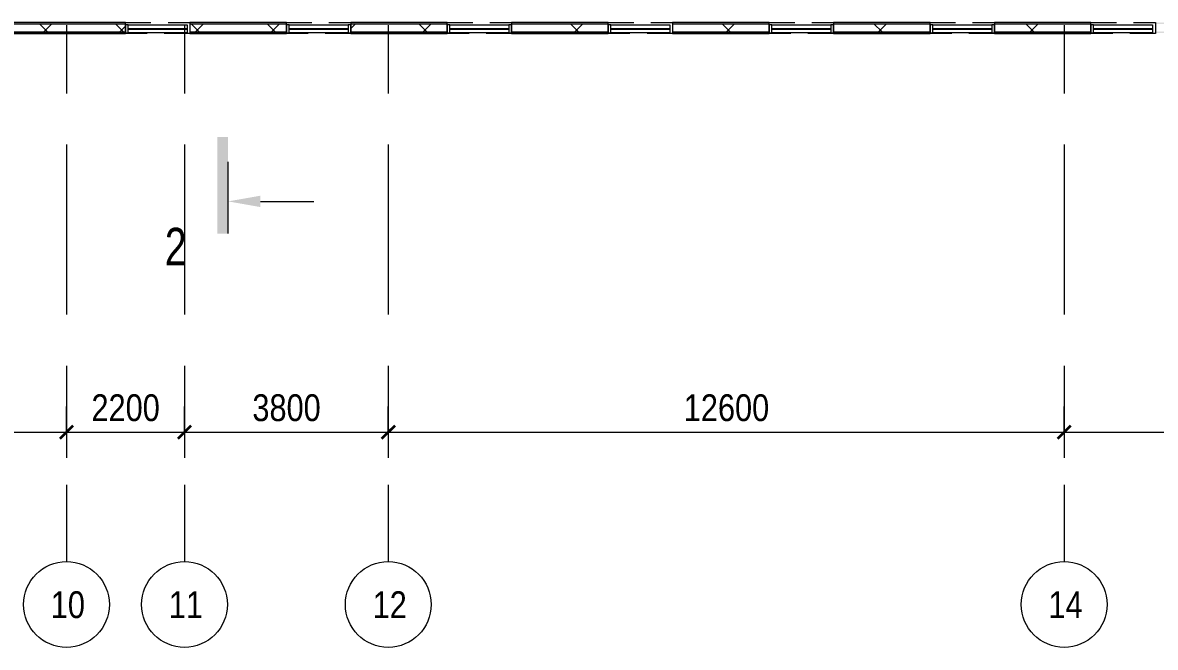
# Model space of a CAD drawing. Header units: millimetres. Extents: x 92932 to 275892, y -43515 to 30371.
# Drawn here: x 103515 to 124632, y -43338 to -31683 of the extents above; entities that cross this region are included whole.
import ezdxf

# ---------------------------------------------------------------- set-up
doc = ezdxf.new("R2010")
doc.units = ezdxf.units.MM
doc.linetypes.add('Осевые', pattern=[6350, 1270, -952.5, 3175, -952.5])
doc.linetypes.add('Сверху', pattern=[793.75, 476.25, -317.5])
for name, color, linetype, lineweight in [('Импосты витража', 7, 'Continuous', 9), ('Импосты витража-1', 7, 'Continuous', 18), ('Общие ребра', 7, 'Continuous', 9), ('Окна', 7, 'Continuous', 9), ('Окна-1', 7, 'Сверху', 9), ('Оси', 7, 'Continuous', 9), ('Оси-1', 7, 'Осевые', 9), ('Оси-2', 7, 'Continuous', 18), ('Размеры', 7, 'Continuous', 9), ('Размеры-200', 7, 'Continuous', 9), ('Разрезы', 7, 'Continuous', 9), ('Стены-1', 7, 'Continuous', 18), ('Штриховка разреза-1', 7, 'Continuous', 9)]:
    doc.layers.add(name, color=color, linetype=linetype, lineweight=lineweight)
doc.styles.add('Arial Narrow', font='Arial Narrow.ttf', dxfattribs={"height": 500})
doc.styles.add('Arial_1', font='Arial.ttf', dxfattribs={"width": 0.75, "height": 700})
doc.dimstyles.new('Диагональ_-_2_5_мм_Arial_narrow', dxfattribs={"dimscale": 304.8, "dimtxt": 511.715487, "dimasz": 0.787402, "dimexe": 1.574803, "dimexo": 0.0625, "dimgap": 0.19685, "dimtad": 1, "dimdec": 0, "dimzin": 0, "dimdsep": 46, "dimtxsty": 'Arial Narrow', "dimblk1": 'OBLIQUE', "dimblk2": 'OBLIQUE', "dimsah": 1, "dimcen": 0.09, "dimdle": 1.574803, "dimazin": 0, "dimtfac": 1, "dimtdec": 4, "dimtix": 1, "dimtmove": 0, "dimatfit": 3, "dimfxl": 1.574803, "dimfxlon": 1, "dimtvp": 1, "dimtolj": 1, "dimtzin": 0, "dimarcsym": 2})
pattern_1 = [(0, (0, 0), (812.8, 203.2), [67.056, -542.544, 67.056, -542.544, -3251.2]), (0, (0, 0), (812.8, 203.2), [-1219.2, 67.056, -1152.144, 67.056, -542.544, -1422.4]), (0, (0, 0), (812.8, 203.2), [-3048, 67.056, -339.344, 67.056, -948.944]), (120, (304.8, 101.6), (-582.37636, 602.30545), [67.056, -542.544, 67.056, -542.544, -3251.2]), (120, (304.8, 101.6), (-582.37636, 602.30545), [-1219.2, 67.056, -1152.144, 67.056, -542.544, -1422.4]), (120, (304.8, 101.6), (-582.37636, 602.30545), [-3048, 67.056, -339.344, 67.056, -948.944]), (240, (406.4, 508), (-230.42364, -805.50545), [67.056, -542.544, 67.056, -542.544, -3251.2]), (240, (406.4, 508), (-230.42364, -805.50545), [-1219.2, 67.056, -1152.144, 67.056, -542.544, -1422.4]), (240, (406.4, 508), (-230.42364, -805.50545), [-3048, 67.056, -339.344, 67.056, -948.944])]

# ---------------------------------------------------------------- blocks, each defined once
blk = doc.blocks.new('M_Окно-Квадратный проем - 1200 x 11450 mm-1434535-План 3-го этажа на отм_ _2_700')
at = {"layer": 'Окна'}
for p, q in [((-608, -102), (-608, 102)), ((592, 102), (592, -102))]:
    blk.add_line(p, q, dxfattribs=at)
at = {"layer": 'Окна-1'}
for p, q in [((-608, 102), (592, 102)), ((592, -102), (-608, -102))]:
    blk.add_line(p, q, dxfattribs=at)
blk = doc.blocks.new('Прямоугольный импост - Прямоугольный импост 1-2125159-План 3-го этажа на отм_ _2_700')
at = {"layer": 'Импосты витража'}
for p, q in [((106032, 25892), (106582, 25892)), ((106582, 25892), (106582, 25742)), ((106582, 25742), (106032, 25742))]:
    blk.add_line(p, q, dxfattribs=at)
blk = doc.blocks.new('Прямоугольный импост - Прямоугольный импост 1-2125160-План 3-го этажа на отм_ _2_700')
at = {"layer": 'Импосты витража'}
for p, q in [((105482, 25742), (105482, 25892)), ((105482, 25892), (106032, 25892)), ((106032, 25742), (105482, 25742))]:
    blk.add_line(p, q, dxfattribs=at)
blk = doc.blocks.new('Прямоугольный импост - Прямоугольный импост 1-2125180-План 3-го этажа на отм_ _2_700')
at = {"layer": 'Импосты витража-1'}
for p, q in [((0, 75), (-50, 75)), ((-50, 75), (-50, -75)), ((0, -75), (0, 75)), ((-50, -75), (0, -75))]:
    blk.add_line(p, q, dxfattribs=at)
blk = doc.blocks.new('Прямоугольный импост - Прямоугольный импост 1-2125179-План 3-го этажа на отм_ _2_700')
at = {"layer": 'Импосты витража-1'}
for p, q in [((-50, 75), (0, 75)), ((-50, -75), (-50, 75)), ((0, 75), (0, -75)), ((0, -75), (-50, -75))]:
    blk.add_line(p, q, dxfattribs=at)
blk = doc.blocks.new('Прямоугольный импост - Прямоугольный импост 1-2125154-План 3-го этажа на отм_ _2_700')
at = {"layer": 'Импосты витража'}
for p, q in [((108482, -31876), (108482, -31726)), ((108482, -31726), (109057, -31726)), ((109057, -31876), (108482, -31876))]:
    blk.add_line(p, q, dxfattribs=at)
blk = doc.blocks.new('Прямоугольный импост - Прямоугольный импост 1-2125155-План 3-го этажа на отм_ _2_700')
at = {"layer": 'Импосты витража'}
for p, q in [((109057, -31726), (109582, -31726)), ((109582, -31876), (109057, -31876)), ((109582, -31726), (109582, -31876))]:
    blk.add_line(p, q, dxfattribs=at)
blk = doc.blocks.new('Ось сетки - По умолчанию 2-349628-План 3-го этажа на отм_ _2_700')
at = {"layer": 'Оси-2'}
blk.add_circle((0, 0), 4, dxfattribs=at)
blk = doc.blocks.new('Разрез - Номер сзади-234830-План 3-го этажа на отм_ _2_700')
at = {"layer": 'Разрезы'}
for points in [[(0, 0), (0, 1), (9, 1), (9, 0)], [(2.47, -3), (3, 0), (3.53, -3)]]:
    blk.add_hatch(color=256, dxfattribs=at).paths.add_polyline_path(points, flags=0)
blk.add_line((3, -3), (3, -8), dxfattribs=at)
blk = doc.blocks.new('DIMBLOCK1-План 3-го этажа на отм_ _2_700')
at = {"layer": 'Размеры-200', "lineweight": 35, "transparency": 16777216}
for points in [[(98132, -39324), (98252, -39204), (98012, -39444)], [(104332, -39324), (104452, -39204), (104212, -39444)]]:
    blk.add_hatch(color=256, dxfattribs=at).paths.add_polyline_path(points, flags=0)
at = {"layer": 'Размеры-200', "transparency": 16777216}
for p, q in [((98132, -38844), (98132, -39804)), ((98132, -39324), (98132, -38844)), ((104332, -38844), (104332, -39804)), ((104332, -39324), (104332, -38844)), ((98132, -39324), (104332, -39324))]:
    blk.add_line(p, q, dxfattribs=at)
at = {"layer": 'Размеры-200', "lineweight": 35, "transparency": 16777216}
for p, q in [((98252, -39204), (98012, -39444)), ((98132, -39324), (98252, -39204)), ((104452, -39204), (104212, -39444)), ((104332, -39324), (104452, -39204)), ((98012, -39444), (98132, -39324)), ((104212, -39444), (104332, -39324))]:
    blk.add_line(p, q, dxfattribs=at)
at = {"layer": 'Размеры-200', "color": 0, "transparency": 16777216, "insert": (100598, -38617), "char_height": 500, "width": 1520.53, "attachment_point": 1, "line_spacing_factor": 0.974696, "style": 'Arial Narrow'}
blk.add_mtext('6200', dxfattribs=at)
blk = doc.blocks.new('_Oblique')
at = {"color": 0, "linetype": 'ByBlock', "lineweight": -2}
blk.add_line((-0.5, -0.5), (0.5, 0.5), dxfattribs=at)
blk = doc.blocks.new('DIMBLOCK2-План 3-го этажа на отм_ _2_700')
at = {"layer": 'Размеры-200', "lineweight": 35, "transparency": 16777216}
for points in [[(104332, -39324), (104452, -39204), (104212, -39444)], [(106532, -39324), (106652, -39204), (106412, -39444)]]:
    blk.add_hatch(color=256, dxfattribs=at).paths.add_polyline_path(points, flags=0)
at = {"layer": 'Размеры-200', "transparency": 16777216}
for p, q in [((104332, -38844), (104332, -39804)), ((104332, -39324), (104332, -38844)), ((106532, -38844), (106532, -39804)), ((106532, -39324), (106532, -38844)), ((104332, -39324), (106532, -39324))]:
    blk.add_line(p, q, dxfattribs=at)
at = {"layer": 'Размеры-200', "lineweight": 35, "transparency": 16777216}
for p, q in [((104452, -39204), (104212, -39444)), ((104332, -39324), (104452, -39204)), ((106652, -39204), (106412, -39444)), ((106532, -39324), (106652, -39204)), ((104212, -39444), (104332, -39324)), ((106412, -39444), (106532, -39324))]:
    blk.add_line(p, q, dxfattribs=at)
at = {"layer": 'Размеры-200', "color": 0, "transparency": 16777216, "insert": (104798, -38617), "char_height": 500, "width": 1520.53, "attachment_point": 1, "line_spacing_factor": 0.974696, "style": 'Arial Narrow'}
blk.add_mtext('2200', dxfattribs=at)
blk = doc.blocks.new('DIMBLOCK3-План 3-го этажа на отм_ _2_700')
at = {"layer": 'Размеры-200', "lineweight": 35, "transparency": 16777216}
for points in [[(106532, -39324), (106652, -39204), (106412, -39444)], [(110332, -39324), (110452, -39204), (110212, -39444)]]:
    blk.add_hatch(color=256, dxfattribs=at).paths.add_polyline_path(points, flags=0)
at = {"layer": 'Размеры-200', "transparency": 16777216}
for p, q in [((106532, -38844), (106532, -39804)), ((106532, -39324), (106532, -38844)), ((110332, -38844), (110332, -39804)), ((110332, -39324), (110332, -38844)), ((106532, -39324), (110332, -39324))]:
    blk.add_line(p, q, dxfattribs=at)
at = {"layer": 'Размеры-200', "lineweight": 35, "transparency": 16777216}
for p, q in [((106652, -39204), (106412, -39444)), ((106532, -39324), (106652, -39204)), ((110452, -39204), (110212, -39444)), ((110332, -39324), (110452, -39204)), ((106412, -39444), (106532, -39324)), ((110212, -39444), (110332, -39324))]:
    blk.add_line(p, q, dxfattribs=at)
at = {"layer": 'Размеры-200', "color": 0, "transparency": 16777216, "insert": (107798, -38617), "char_height": 500, "width": 1520.53, "attachment_point": 1, "line_spacing_factor": 0.974696, "style": 'Arial Narrow'}
blk.add_mtext('3800', dxfattribs=at)
blk = doc.blocks.new('DIMBLOCK4-План 3-го этажа на отм_ _2_700')
at = {"layer": 'Размеры-200', "lineweight": 35, "transparency": 16777216}
for points in [[(110332, -39324), (110452, -39204), (110212, -39444)], [(122932, -39324), (123052, -39204), (122812, -39444)]]:
    blk.add_hatch(color=256, dxfattribs=at).paths.add_polyline_path(points, flags=0)
at = {"layer": 'Размеры-200', "transparency": 16777216}
for p, q in [((110332, -38844), (110332, -39804)), ((110332, -39324), (110332, -38844)), ((122932, -38844), (122932, -39804)), ((122932, -39324), (122932, -38844)), ((110332, -39324), (122932, -39324))]:
    blk.add_line(p, q, dxfattribs=at)
at = {"layer": 'Размеры-200', "lineweight": 35, "transparency": 16777216}
for p, q in [((110452, -39204), (110212, -39444)), ((110332, -39324), (110452, -39204)), ((123052, -39204), (122812, -39444)), ((122932, -39324), (123052, -39204)), ((110212, -39444), (110332, -39324)), ((122812, -39444), (122932, -39324))]:
    blk.add_line(p, q, dxfattribs=at)
at = {"layer": 'Размеры-200', "color": 0, "transparency": 16777216, "insert": (115840, -38617), "char_height": 500, "width": 1900.66, "attachment_point": 1, "line_spacing_factor": 0.974696, "style": 'Arial Narrow'}
blk.add_mtext('12600', dxfattribs=at)
blk = doc.blocks.new('DIMBLOCK5-План 3-го этажа на отм_ _2_700')
at = {"layer": 'Размеры-200', "lineweight": 35, "transparency": 16777216}
for points in [[(122932, -39324), (123052, -39204), (122812, -39444)], [(128932, -39324), (129052, -39204), (128812, -39444)]]:
    blk.add_hatch(color=256, dxfattribs=at).paths.add_polyline_path(points, flags=0)
at = {"layer": 'Размеры-200', "transparency": 16777216}
for p, q in [((122932, -38844), (122932, -39804)), ((122932, -39324), (122932, -38844)), ((128932, -38844), (128932, -39804)), ((128932, -39324), (128932, -38844)), ((122932, -39324), (128932, -39324))]:
    blk.add_line(p, q, dxfattribs=at)
at = {"layer": 'Размеры-200', "lineweight": 35, "transparency": 16777216}
for p, q in [((123052, -39204), (122812, -39444)), ((122932, -39324), (123052, -39204)), ((129052, -39204), (128812, -39444)), ((128932, -39324), (129052, -39204)), ((122812, -39444), (122932, -39324)), ((128812, -39444), (128932, -39324))]:
    blk.add_line(p, q, dxfattribs=at)
at = {"layer": 'Размеры-200', "color": 0, "transparency": 16777216, "insert": (125298, -38617), "char_height": 500, "width": 1520.53, "attachment_point": 1, "line_spacing_factor": 0.974696, "style": 'Arial Narrow'}
blk.add_mtext('6000', dxfattribs=at)

msp = doc.modelspace()

# ---------------------------------------------------------------- hatches: boundary and pattern name
at = {"layer": 'Штриховка разреза-1'}
h = msp.add_hatch(dxfattribs=at)
h.set_pattern_fill('FP_13', color=256, style=0, pattern_type=2)
h.set_pattern_definition(pattern_1)
h.paths.add_polyline_path([(143031.6, -31703.5), (143031.6, -31683.5), (139181.6, -31683.5), (139181.6, -31703.5), (140625.7, -31703.5)], flags=0)
h.paths.add_polyline_path([(147721.9, -31703.5), (150820.3, -31703.5), (150813, -31683.5), (144231.6, -31683.5), (144231.6, -31703.5)], flags=0)
h.paths.add_polyline_path([(123431.6, -31703.5), (123431.6, -31683.5), (121631.6, -31683.5), (121631.6, -31703.5)], flags=0)
h.paths.add_polyline_path([(129429.1, -31703.5), (129429.1, -31683.5), (127631.6, -31683.5), (127631.6, -31703.5)], flags=0)
h.paths.add_polyline_path([(137981.6, -31703.5), (137981.6, -31683.5), (135031.6, -31683.5), (135031.6, -31703.5)], flags=0)
h.paths.add_polyline_path([(126431.6, -31703.5), (126431.6, -31683.5), (124631.6, -31683.5), (124631.6, -31703.5)], flags=0)
h.paths.add_polyline_path([(130629.1, -31703.5), (133831.6, -31703.5), (133831.6, -31683.5), (130629.1, -31683.5)], flags=0)
h.paths.add_polyline_path([(114431.6, -31703.5), (114431.6, -31683.5), (112631.6, -31683.5), (112631.6, -31703.5)], flags=0)
h.paths.add_polyline_path([(117431.6, -31703.5), (117431.6, -31683.5), (115631.6, -31683.5), (115631.6, -31703.5)], flags=0)
h.paths.add_polyline_path([(118631.6, -31703.5), (120431.6, -31703.5), (120431.6, -31683.5), (118631.6, -31683.5)], flags=0)
h.paths.add_polyline_path([(105144.5, -31703.5), (105431.6, -31703.5), (105431.6, -31683.5), (100386.6, -31683.5), (100386.6, -31703.5)], flags=0)
h.paths.add_polyline_path([(108431.6, -31703.5), (108431.6, -31683.5), (106631.6, -31683.5), (106631.6, -31703.5)], flags=0)
h.paths.add_polyline_path([(109631.6, -31703.5), (111431.6, -31703.5), (111431.6, -31683.5), (109631.6, -31683.5)], flags=0)
h.paths.add_polyline_path([(99886.6, -31703.5), (99886.6, -31683.5), (98048.3, -31683.5), (98048.3, -31703.5)], flags=0)
h = msp.add_hatch(dxfattribs=at)
h.set_pattern_fill('FP_14', color=256, style=0, pattern_type=2)
h.set_pattern_definition([(45, (0, 0), (-707.107, 707.107), []), (135, (0, 0), (-707.107, -707.107), [])])
h.paths.add_polyline_path([(139181.6, -31853.5), (143031.6, -31853.5), (143031.6, -31703.5), (139181.6, -31703.5)], flags=0)
h.paths.add_polyline_path([(150896.2, -31853.5), (150841.6, -31703.5), (144231.6, -31703.5), (144231.6, -31853.5), (150874.9, -31853.5)], flags=0)
h.paths.add_polyline_path([(137981.6, -31853.5), (137981.6, -31703.5), (135031.6, -31703.5), (135031.6, -31853.5)], flags=0)
h.paths.add_polyline_path([(133529.4, -31853.5), (133831.6, -31853.5), (133831.6, -31703.5), (130629.1, -31703.5), (130629.1, -31853.5)], flags=0)
h.paths.add_polyline_path([(127631.6, -31853.5), (129429.1, -31853.5), (129429.1, -31703.5), (127631.6, -31703.5)], flags=0)
h.paths.add_polyline_path([(121631.6, -31853.5), (123431.6, -31853.5), (123431.6, -31703.5), (121631.6, -31703.5)], flags=0)
h.paths.add_polyline_path([(119337, -31853.5), (120431.6, -31853.5), (120431.6, -31703.5), (118631.6, -31703.5), (118631.6, -31853.5)], flags=0)
h.paths.add_polyline_path([(124631.6, -31853.5), (126431.6, -31853.5), (126431.6, -31703.5), (124631.6, -31703.5)], flags=0)
h.paths.add_polyline_path([(114431.6, -31853.5), (114431.6, -31703.5), (112631.6, -31703.5), (112631.6, -31853.5)], flags=0)
h.paths.add_polyline_path([(105431.6, -31853.5), (105431.6, -31703.5), (100386.6, -31703.5), (100386.6, -31853.5), (105144.5, -31853.5)], flags=0)
h.paths.add_polyline_path([(117431.6, -31853.5), (117431.6, -31703.5), (115631.6, -31703.5), (115631.6, -31853.5)], flags=0)
h.paths.add_polyline_path([(99886.6, -31853.5), (99886.6, -31703.5), (98048.3, -31703.5), (98048.3, -31853.5)], flags=0)
h.paths.add_polyline_path([(106631.6, -31853.5), (108431.6, -31853.5), (108431.6, -31703.5), (106631.6, -31703.5)], flags=0)
h.paths.add_polyline_path([(109631.6, -31853.5), (111431.6, -31853.5), (111431.6, -31703.5), (109631.6, -31703.5)], flags=0)
h = msp.add_hatch(dxfattribs=at)
h.set_pattern_fill('FP_13', color=256, style=0, pattern_type=2)
h.set_pattern_definition(pattern_1)
h.paths.add_polyline_path([(150880.4, -31868.5), (151061.3, -31868.5), (151055.8, -31853.5), (144231.6, -31853.5), (144231.6, -31868.5), (147721.9, -31868.5)], flags=0)
h.paths.add_polyline_path([(143031.6, -31868.5), (143031.6, -31853.5), (139181.6, -31853.5), (139181.6, -31868.5), (140625.7, -31868.5)], flags=0)
h.paths.add_polyline_path([(123431.6, -31868.5), (123431.6, -31853.5), (121631.6, -31853.5), (121631.6, -31868.5)], flags=0)
h.paths.add_polyline_path([(130629.1, -31868.5), (133831.6, -31868.5), (133831.6, -31853.5), (130629.1, -31853.5)], flags=0)
h.paths.add_polyline_path([(129429.1, -31868.5), (129429.1, -31853.5), (127631.6, -31853.5), (127631.6, -31868.5)], flags=0)
h.paths.add_polyline_path([(126431.6, -31868.5), (126431.6, -31853.5), (124631.6, -31853.5), (124631.6, -31868.5)], flags=0)
h.paths.add_polyline_path([(137981.6, -31868.5), (137981.6, -31853.5), (135031.6, -31853.5), (135031.6, -31868.5)], flags=0)
h.paths.add_polyline_path([(109631.6, -31868.5), (111431.6, -31868.5), (111431.6, -31853.5), (109631.6, -31853.5)], flags=0)
h.paths.add_polyline_path([(112631.6, -31868.5), (114431.6, -31868.5), (114431.6, -31853.5), (112631.6, -31853.5)], flags=0)
h.paths.add_polyline_path([(106631.6, -31868.5), (108431.6, -31868.5), (108431.6, -31853.5), (106631.6, -31853.5)], flags=0)
h.paths.add_polyline_path([(115631.6, -31868.5), (117431.6, -31868.5), (117431.6, -31853.5), (115631.6, -31853.5)], flags=0)
h.paths.add_polyline_path([(119337, -31868.5), (120431.6, -31868.5), (120431.6, -31853.5), (118631.6, -31853.5), (118631.6, -31868.5)], flags=0)
h.paths.add_polyline_path([(105431.6, -31868.5), (105431.6, -31853.5), (100386.6, -31853.5), (100386.6, -31868.5), (105144.5, -31868.5)], flags=0)
h.paths.add_polyline_path([(99886.6, -31868.5), (99886.6, -31853.5), (98048.3, -31853.5), (98048.3, -31868.5)], flags=0)
h = msp.add_hatch(dxfattribs=at)
h.set_pattern_fill('FP_12', color=256, style=0, pattern_type=2)
h.set_pattern_definition([(45, (0, 0), (-502.8943, 502.8943), []), (45, (0, 762), (-502.8943, 502.8943), [])])
h.paths.add_polyline_path([(151084.5, -31888.5), (151077.2, -31868.5), (144231.6, -31868.5), (144231.6, -31888.5), (150887.6, -31888.5)], flags=0)
h.paths.add_polyline_path([(143031.6, -31888.5), (143031.6, -31868.5), (139181.6, -31868.5), (139181.6, -31888.5), (140625.7, -31888.5)], flags=0)
h.paths.add_polyline_path([(137981.6, -31888.5), (137981.6, -31868.5), (135031.6, -31868.5), (135031.6, -31888.5)], flags=0)
h.paths.add_polyline_path([(121631.6, -31888.5), (123431.6, -31888.5), (123431.6, -31868.5), (121631.6, -31868.5)], flags=0)
h.paths.add_polyline_path([(124631.6, -31888.5), (126431.6, -31888.5), (126431.6, -31868.5), (124631.6, -31868.5)], flags=0)
h.paths.add_polyline_path([(130629.1, -31888.5), (133831.6, -31888.5), (133831.6, -31868.5), (130629.1, -31868.5)], flags=0)
h.paths.add_polyline_path([(127631.6, -31888.5), (129429.1, -31888.5), (129429.1, -31868.5), (127631.6, -31868.5)], flags=0)
h.paths.add_polyline_path([(120431.6, -31888.5), (120431.6, -31868.5), (118631.6, -31868.5), (118631.6, -31888.5), (119337, -31888.5)], flags=0)
h.paths.add_polyline_path([(106631.6, -31888.5), (108431.6, -31888.5), (108431.6, -31868.5), (106631.6, -31868.5)], flags=0)
h.paths.add_polyline_path([(111431.6, -31888.5), (111431.6, -31868.5), (109631.6, -31868.5), (109631.6, -31888.5)], flags=0)
h.paths.add_polyline_path([(105144.5, -31888.5), (105431.6, -31888.5), (105431.6, -31868.5), (100386.6, -31868.5), (100386.6, -31888.5)], flags=0)
h.paths.add_polyline_path([(114431.6, -31888.5), (114431.6, -31868.5), (112631.6, -31868.5), (112631.6, -31888.5)], flags=0)
h.paths.add_polyline_path([(115631.6, -31888.5), (117431.6, -31888.5), (117431.6, -31868.5), (115631.6, -31868.5)], flags=0)
h.paths.add_polyline_path([(99886.6, -31888.5), (99886.6, -31868.5), (98048.3, -31868.5), (98048.3, -31888.5)], flags=0)

# ---------------------------------------------------------------- linework, layer by layer
at = {"layer": 'Общие ребра'}
for p, q in [((100386.6, -31703.5), (105431.6, -31703.5)), ((100386.6, -31853.5), (105431.6, -31853.5)), ((100386.6, -31868.5), (105431.6, -31868.5)), ((106631.6, -31703.5), (108431.6, -31703.5)), ((106631.6, -31853.5), (108431.6, -31853.5)), ((106631.6, -31868.5), (108431.6, -31868.5)), ((109631.6, -31703.5), (111431.6, -31703.5)), ((109631.6, -31853.5), (111431.6, -31853.5)), ((109631.6, -31868.5), (111431.6, -31868.5)), ((112631.6, -31703.5), (114431.6, -31703.5)), ((112631.6, -31853.5), (114431.6, -31853.5)), ((112631.6, -31868.5), (114431.6, -31868.5)), ((115631.6, -31703.5), (117431.6, -31703.5)), ((115631.6, -31853.5), (117431.6, -31853.5)), ((115631.6, -31868.5), (117431.6, -31868.5)), ((118631.6, -31703.5), (120431.6, -31703.5)), ((118631.6, -31853.5), (120431.6, -31853.5)), ((118631.6, -31868.5), (120431.6, -31868.5)), ((121631.6, -31703.5), (123431.6, -31703.5)), ((121631.6, -31853.5), (123431.6, -31853.5)), ((121631.6, -31868.5), (123431.6, -31868.5))]:
    msp.add_line(p, q, dxfattribs=at)
at = {"layer": 'Оси-1'}
for p, q in [((104331.6, 25417.1), (104331.6, -41737.8)), ((106531.6, 25417.1), (106531.6, -41737.8)), ((110331.6, 25417.1), (110331.6, -41737.8)), ((122931.6, 25417.1), (122931.6, -41737.8))]:
    msp.add_line(p, q, dxfattribs=at)
at = {"layer": 'Разрезы'}
msp.add_line((107346.4, -35618.2), (107346.4, -34280.6), dxfattribs=at)
at = {"layer": 'Стены-1'}
for p, q in [((105431.6, -31683.5), (100386.6, -31683.5)), ((105431.6, -31888.5), (105431.6, -31683.5)), ((106581.6, -31798.4), (105481.6, -31798.4)), ((105481.6, -31798.4), (105481.6, -31803.4)), ((105481.6, -31803.4), (106581.6, -31803.4)), ((106581.6, -31803.4), (106581.6, -31798.4)), ((108431.6, -31683.5), (106631.6, -31683.5)), ((106631.6, -31683.5), (106631.6, -31888.5)), ((108431.6, -31888.5), (108431.6, -31683.5)), ((109581.6, -31798.4), (108481.6, -31798.4)), ((108481.6, -31798.4), (108481.6, -31803.4)), ((108481.6, -31803.4), (109581.6, -31803.4)), ((109581.6, -31803.4), (109581.6, -31798.4)), ((111431.6, -31683.5), (109631.6, -31683.5)), ((109631.6, -31683.5), (109631.6, -31888.5)), ((111431.6, -31888.5), (111431.6, -31683.5)), ((112581.6, -31798.4), (111481.6, -31798.4)), ((111481.6, -31798.4), (111481.6, -31803.4)), ((111481.6, -31803.4), (112581.6, -31803.4)), ((112581.6, -31803.4), (112581.6, -31798.4)), ((114431.6, -31683.5), (112631.6, -31683.5)), ((112631.6, -31683.5), (112631.6, -31888.5)), ((114431.6, -31888.5), (114431.6, -31683.5)), ((115581.6, -31798.4), (114481.6, -31798.4)), ((114481.6, -31798.4), (114481.6, -31803.4)), ((114481.6, -31803.4), (115581.6, -31803.4)), ((115581.6, -31803.4), (115581.6, -31798.4)), ((117431.6, -31683.5), (115631.6, -31683.5)), ((115631.6, -31683.5), (115631.6, -31888.5)), ((117431.6, -31888.5), (117431.6, -31683.5)), ((118581.6, -31798.4), (117481.6, -31798.4)), ((117481.6, -31798.4), (117481.6, -31803.4)), ((117481.6, -31803.4), (118581.6, -31803.4)), ((118581.6, -31803.4), (118581.6, -31798.4)), ((120431.6, -31683.5), (118631.6, -31683.5)), ((118631.6, -31683.5), (118631.6, -31888.5)), ((120431.6, -31888.5), (120431.6, -31683.5)), ((121581.6, -31798.4), (120481.6, -31798.4)), ((120481.6, -31798.4), (120481.6, -31803.4)), ((120481.6, -31803.4), (121581.6, -31803.4)), ((121581.6, -31803.4), (121581.6, -31798.4)), ((123431.6, -31683.5), (121631.6, -31683.5)), ((121631.6, -31683.5), (121631.6, -31888.5)), ((123431.6, -31888.5), (123431.6, -31683.5)), ((124581.6, -31798.4), (123481.6, -31798.4)), ((123481.6, -31798.4), (123481.6, -31803.4)), ((123481.6, -31803.4), (124581.6, -31803.4)), ((124581.6, -31803.4), (124581.6, -31798.4)), ((100386.6, -31888.5), (105431.6, -31888.5)), ((106631.6, -31888.5), (108431.6, -31888.5)), ((109631.6, -31888.5), (111431.6, -31888.5)), ((112631.6, -31888.5), (114431.6, -31888.5)), ((115631.6, -31888.5), (117431.6, -31888.5)), ((118631.6, -31888.5), (120431.6, -31888.5)), ((121631.6, -31888.5), (123431.6, -31888.5))]:
    msp.add_line(p, q, dxfattribs=at)

# ---------------------------------------------------------------- block references
at = {"layer": 'Импосты витража', "rotation": 180}
for name, p in [('Прямоугольный импост - Прямоугольный импост 1-2125180-План 3-го этажа на отм_ _2_700', (105431.6, -31800.9)), ('Прямоугольный импост - Прямоугольный импост 1-2125159-План 3-го этажа на отм_ _2_700', (212063.2, -5983.8)), ('Прямоугольный импост - Прямоугольный импост 1-2125160-План 3-го этажа на отм_ _2_700', (212063.2, -5983.8)), ('Прямоугольный импост - Прямоугольный импост 1-2125180-План 3-го этажа на отм_ _2_700', (108431.6, -31800.9)), ('Прямоугольный импост - Прямоугольный импост 1-2125180-План 3-го этажа на отм_ _2_700', (111431.6, -31800.9)), ('Прямоугольный импост - Прямоугольный импост 1-2125159-План 3-го этажа на отм_ _2_700', (218063.2, -5983.8)), ('Прямоугольный импост - Прямоугольный импост 1-2125160-План 3-го этажа на отм_ _2_700', (218063.2, -5983.8)), ('Прямоугольный импост - Прямоугольный импост 1-2125180-План 3-го этажа на отм_ _2_700', (114431.6, -31800.9)), ('Прямоугольный импост - Прямоугольный импост 1-2125159-План 3-го этажа на отм_ _2_700', (221063.2, -5983.8)), ('Прямоугольный импост - Прямоугольный импост 1-2125160-План 3-го этажа на отм_ _2_700', (221063.2, -5983.8)), ('Прямоугольный импост - Прямоугольный импост 1-2125180-План 3-го этажа на отм_ _2_700', (117431.6, -31800.9)), ('Прямоугольный импост - Прямоугольный импост 1-2125159-План 3-го этажа на отм_ _2_700', (224063.2, -5983.8)), ('Прямоугольный импост - Прямоугольный импост 1-2125160-План 3-го этажа на отм_ _2_700', (224063.2, -5983.8)), ('Прямоугольный импост - Прямоугольный импост 1-2125180-План 3-го этажа на отм_ _2_700', (120431.6, -31800.9)), ('Прямоугольный импост - Прямоугольный импост 1-2125159-План 3-го этажа на отм_ _2_700', (227063.2, -5983.8)), ('Прямоугольный импост - Прямоугольный импост 1-2125160-План 3-го этажа на отм_ _2_700', (227063.2, -5983.8)), ('Прямоугольный импост - Прямоугольный импост 1-2125180-План 3-го этажа на отм_ _2_700', (123431.6, -31800.9)), ('Прямоугольный импост - Прямоугольный импост 1-2125159-План 3-го этажа на отм_ _2_700', (230063.2, -5983.8)), ('Прямоугольный импост - Прямоугольный импост 1-2125160-План 3-го этажа на отм_ _2_700', (230063.2, -5983.8))]:
    msp.add_blockref(name, p, dxfattribs=at)
at = {"layer": 'Импосты витража'}
for name in ['Прямоугольный импост - Прямоугольный импост 1-2125154-План 3-го этажа на отм_ _2_700', 'Прямоугольный импост - Прямоугольный импост 1-2125155-План 3-го этажа на отм_ _2_700']:
    msp.add_blockref(name, (0, 0), dxfattribs=at)
at = {"layer": 'Импосты витража', "extrusion": (0, 0, -1), "rotation": 180}
for p in [(-109631.6, -31800.9), (-112631.6, -31800.9), (-118631.6, -31800.9), (-121631.6, -31800.9)]:
    msp.add_blockref('Прямоугольный импост - Прямоугольный импост 1-2125179-План 3-го этажа на отм_ _2_700', p, dxfattribs=at)
at = {"layer": 'Окна', "rotation": 180}
for p in [(106023.4, -31786), (109023.4, -31786), (112023.4, -31786), (115023.4, -31786), (118023.4, -31786), (121023.4, -31786), (124023.4, -31786)]:
    msp.add_blockref('M_Окно-Квадратный проем - 1200 x 11450 mm-1434535-План 3-го этажа на отм_ _2_700', p, dxfattribs=at)
at = {"layer": 'Оси-2', "xscale": 199.9999999999999, "yscale": 199.9999999999999, "zscale": 199.9999999999999, "rotation": 180}
for p in [(104331.6, -42537.8), (106531.6, -42537.8), (110331.6, -42537.8), (122931.6, -42537.8)]:
    msp.add_blockref('Ось сетки - По умолчанию 2-349628-План 3-го этажа на отм_ _2_700', p, dxfattribs=at)
at = {"layer": 'Разрезы', "xscale": 199.9999999999999, "yscale": 199.9999999999999, "zscale": 199.9999999999999, "rotation": 90}
msp.add_blockref('Разрез - Номер сзади-234830-План 3-го этажа на отм_ _2_700', (107346.4, -35618.2), dxfattribs=at)

# ---------------------------------------------------------------- texts
at = {"layer": 'Оси', "char_height": 500, "width": 769.62, "attachment_point": 1, "style": 'Arial Narrow'}
for s, insert in [('10', (104039.4, -42291.7)), ('11', (106239.4, -42291.7)), ('12', (110039.4, -42291.7)), ('14', (122639.4, -42291.7))]:
    msp.add_mtext(s, dxfattribs=dict(at, insert=insert))
at = {"layer": 'Разрезы', "insert": (106164.2, -35511.1), "char_height": 700, "width": 505.063, "attachment_point": 1, "style": 'Arial_1'}
msp.add_mtext('\\fArial|b0|i0|c204|p34|;\\W.75;2', dxfattribs=at)

# ---------------------------------------------------------------- dimensions: what is measured, and where the dimension line sits
at = {"layer": 'Размеры'}
for base, p1, p2, override, picture, middle in [((104331.6, -39323.6), (98131.6, -38843.6), (104331.6, -38843.6), {"dimpost": '<>', "dimfxl": 6200}, 'DIMBLOCK1-План 3-го этажа на отм_ _2_700', (101231.6, -39008.3)), ((106531.6, -39323.6), (104331.6, -38843.6), (106531.6, -38843.6), {"dimpost": '<>', "dimfxl": 2200}, 'DIMBLOCK2-План 3-го этажа на отм_ _2_700', (105431.6, -39008.3)), ((110331.6, -39323.6), (106531.6, -38843.6), (110331.6, -38843.6), {"dimpost": '<>', "dimfxl": 3800}, 'DIMBLOCK3-План 3-го этажа на отм_ _2_700', (108431.6, -39008.3)), ((122931.6, -39323.6), (110331.6, -38843.6), (122931.6, -38843.6), {"dimpost": '<>', "dimfxl": 12600}, 'DIMBLOCK4-План 3-го этажа на отм_ _2_700', (116631.6, -39008.3)), ((128931.6, -39323.6), (122931.6, -38843.6), (128931.6, -38843.6), {"dimpost": '<>', "dimfxl": 6000}, 'DIMBLOCK5-План 3-го этажа на отм_ _2_700', (125931.6, -39008.3))]:
    dim = msp.add_linear_dim(base=base, p1=p1, p2=p2, dimstyle='Диагональ_-_2_5_мм_Arial_narrow', override=override, dxfattribs=at)
    dim.commit()
    dim.dimension.update_dxf_attribs({"geometry": picture, "text_midpoint": middle})

doc.saveas('drawing.dxf')
